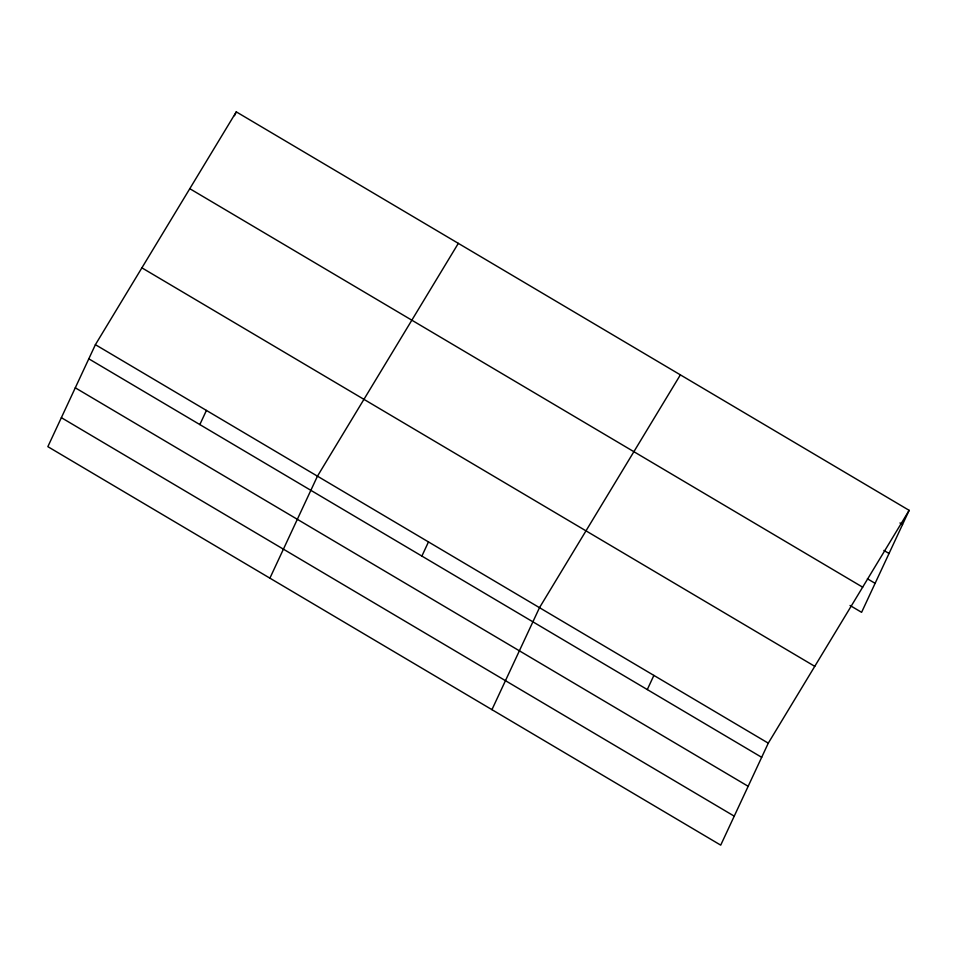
<?xml version="1.0" encoding="UTF-8"?>
<svg xmlns="http://www.w3.org/2000/svg" width="957" height="957" viewBox="0 0 957 957"><rect width="100%" height="100%" fill="white"/><g stroke="black" fill="none" stroke-linecap="round" stroke-linejoin="round"><path stroke-width="1.44" d="M95.401 344.676L47.85 446.656L720.717 845.139L768.28 743.158L909.15 510.344L236.283 111.861L95.401 344.676L768.28 743.158M234.477 115.713L236.283 111.861M199.834 424.573L206.425 410.421M269.898 578.16L317.449 476.179L458.331 243.353M421.881 556.077L428.473 541.925M491.946 709.651L539.497 607.671L680.379 374.857M647.291 689.566L653.882 675.415M909.15 510.344L861.599 612.324L850.031 605.47M899.975 522.977L902.547 524.496M883.897 550.431L889.041 553.481M867.401 578.77L875.117 583.339M189.785 188.685L862.664 587.179M141.887 267.84L814.766 666.335M88.81 358.827L761.676 757.31M75.292 387.812L748.159 786.295M61.368 417.671L734.234 816.154"/></g></svg>
